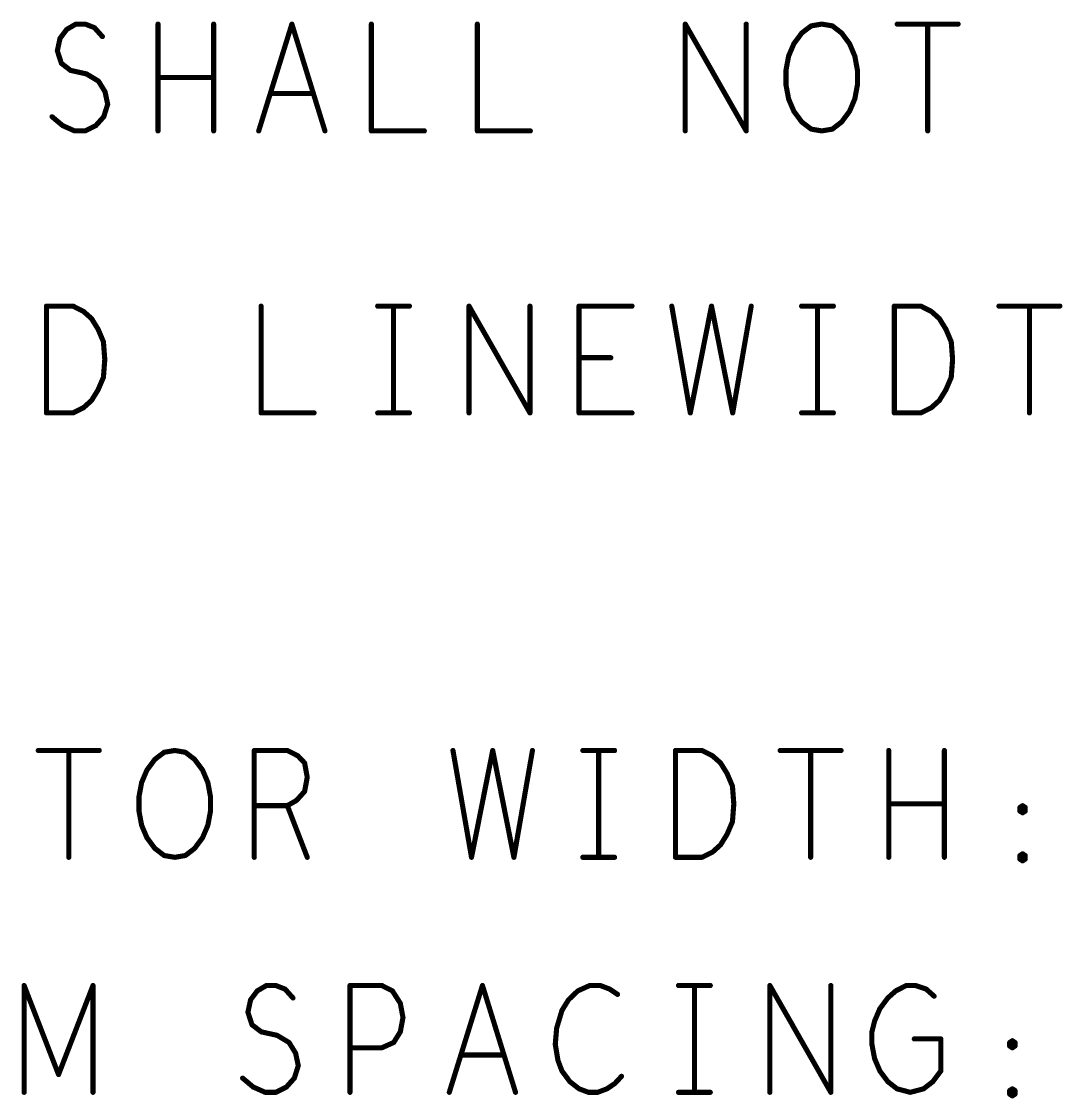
# Model space of a CAD drawing. Extents: x -18 to 16.1, y -6.6 to 15.5.
# Drawn here: x -14.1 to -12.882, y 9.844 to 11.104 of the extents above; entities that cross this region are included whole.
import ezdxf

# ---------------------------------------------------------------- set-up
doc = ezdxf.new("R2010")
doc.units = 0
doc.layers.get('0').update_dxf_attribs({"linetype": 'CONTINUOUS'})
doc.layers.add('FAB', color=13, linetype='CONTINUOUS')

# ---------------------------------------------------------------- blocks, each defined once
blk = doc.blocks.new('ROUND_1')
at = {"const_width": 0.003}
blk.add_lwpolyline([(-0.0015, 0, 1), (0.0015, 0, 1)], format="xyb", close=True, dxfattribs=at)

msp = doc.modelspace()

# ---------------------------------------------------------------- linework, layer by layer
at = {"layer": 'FAB', "const_width": 0.006}
for points in [[(-14.0474, 11.0948), (-14.0366, 11.1011)], [(-14.0366, 11.1011), (-14.0257, 11.1011)], [(-14.0257, 11.1011), (-14.0149, 11.0969)], [(-13.9405, 10.9761), (-13.9405, 11.1011)], [(-13.8754, 11.1011), (-13.8754, 10.9761)], [(-13.8227, 10.9761), (-13.7839, 11.1011)], [(-13.7839, 11.1011), (-13.7452, 10.9761)], [(-13.6909, 11.1011), (-13.6909, 10.9761)], [(-13.5669, 11.1011), (-13.5669, 10.9761)], [(-13.3236, 10.9761), (-13.3236, 11.1011)], [(-13.3236, 11.1011), (-13.2523, 10.9761)], [(-13.2523, 10.9761), (-13.2523, 11.1011)], [(-13.1763, 11.099), (-13.1639, 11.1011)], [(-13.1639, 11.1011), (-13.1515, 11.099)], [(-13.0756, 11.1011), (-13.0043, 11.1011)], [(-13.0399, 11.1011), (-13.0399, 10.9761)], [(-14.0552, 11.0844), (-14.0474, 11.0948)], [(-14.0149, 11.0969), (-14.0056, 11.0865)], [(-13.1965, 11.0782), (-13.1872, 11.0907)], [(-13.1872, 11.0907), (-13.1763, 11.099)], [(-13.1515, 11.099), (-13.1407, 11.0907)], [(-13.1407, 11.0907), (-13.1314, 11.0782)], [(-14.0583, 11.0698), (-14.0552, 11.0844)], [(-13.2027, 11.0636), (-13.1965, 11.0782)], [(-13.1314, 11.0782), (-13.1252, 11.0636)], [(-14.0536, 11.0552), (-14.0583, 11.0698)], [(-13.2058, 11.0469), (-13.2027, 11.0636)], [(-13.1252, 11.0636), (-13.1221, 11.0469)], [(-14.0428, 11.0469), (-14.0536, 11.0552)], [(-14.0242, 11.0428), (-14.0428, 11.0469)], [(-14.0102, 11.0344), (-14.0242, 11.0428)], [(-13.8754, 11.0386), (-13.9405, 11.0386)], [(-13.2058, 11.0302), (-13.2058, 11.0469)], [(-13.1221, 11.0469), (-13.1221, 11.0302)], [(-14.0025, 11.0219), (-14.0102, 11.0344)], [(-13.2027, 11.0136), (-13.2058, 11.0302)], [(-13.1221, 11.0302), (-13.1252, 11.0136)], [(-13.9994, 11.0073), (-14.0025, 11.0219)], [(-13.7591, 11.0198), (-13.8087, 11.0198)], [(-13.1965, 10.999), (-13.2027, 11.0136)], [(-13.1252, 11.0136), (-13.1314, 10.999)], [(-14.004, 10.9927), (-13.9994, 11.0073)], [(-13.1872, 10.9865), (-13.1965, 10.999)], [(-13.1314, 10.999), (-13.1407, 10.9865)], [(-14.0645, 10.9927), (-14.0521, 10.9823)], [(-14.0133, 10.9823), (-14.004, 10.9927)], [(-13.1763, 10.9782), (-13.1872, 10.9865)], [(-13.1407, 10.9865), (-13.1515, 10.9782)], [(-14.0521, 10.9823), (-14.0381, 10.9761)], [(-14.0381, 10.9761), (-14.0257, 10.9761)], [(-14.0257, 10.9761), (-14.0133, 10.9823)], [(-13.6909, 10.9761), (-13.6289, 10.9761)], [(-13.5669, 10.9761), (-13.5049, 10.9761)], [(-13.1639, 10.9761), (-13.1763, 10.9782)], [(-13.1515, 10.9782), (-13.1639, 10.9761)], [(-14.071, 10.6461), (-14.071, 10.7711)], [(-14.071, 10.7711), (-14.04, 10.7711)], [(-14.04, 10.7711), (-14.0276, 10.7648)], [(-14.0276, 10.7648), (-14.0183, 10.7565)], [(-13.8199, 10.7711), (-13.8199, 10.6461)], [(-13.6835, 10.7711), (-13.6463, 10.7711)], [(-13.6649, 10.7711), (-13.6649, 10.6461)], [(-13.5766, 10.6461), (-13.5766, 10.7711)], [(-13.5766, 10.7711), (-13.5053, 10.6461)], [(-13.5053, 10.6461), (-13.5053, 10.7711)], [(-13.4479, 10.6461), (-13.4479, 10.7711)], [(-13.4479, 10.7711), (-13.3859, 10.7711)], [(-13.3394, 10.7711), (-13.3177, 10.6461)], [(-13.3177, 10.6461), (-13.2929, 10.7711)], [(-13.2929, 10.7711), (-13.2681, 10.6461)], [(-13.2681, 10.6461), (-13.2464, 10.7711)], [(-13.1875, 10.7711), (-13.1503, 10.7711)], [(-13.1689, 10.7711), (-13.1689, 10.6461)], [(-13.079, 10.6461), (-13.079, 10.7711)], [(-13.079, 10.7711), (-13.048, 10.7711)], [(-13.048, 10.7711), (-13.0356, 10.7648)], [(-13.0356, 10.7648), (-13.0263, 10.7565)], [(-12.9566, 10.7711), (-12.8853, 10.7711)], [(-12.9209, 10.7711), (-12.9209, 10.6461)], [(-14.0183, 10.7565), (-14.0106, 10.744)], [(-13.0263, 10.7565), (-13.0186, 10.744)], [(-14.0106, 10.744), (-14.0044, 10.7294)], [(-13.0186, 10.744), (-13.0124, 10.7294)], [(-14.0044, 10.7294), (-14.0028, 10.7086)], [(-13.0124, 10.7294), (-13.0108, 10.7086)], [(-14.0028, 10.7086), (-14.0044, 10.6877)], [(-13.4107, 10.7107), (-13.4479, 10.7107)], [(-13.0108, 10.7086), (-13.0124, 10.6877)], [(-14.0044, 10.6877), (-14.0106, 10.6732)], [(-13.0124, 10.6877), (-13.0186, 10.6732)], [(-14.0106, 10.6732), (-14.0183, 10.6607)], [(-13.0186, 10.6732), (-13.0263, 10.6607)], [(-14.0183, 10.6607), (-14.0276, 10.6523)], [(-13.0263, 10.6607), (-13.0356, 10.6523)], [(-14.04, 10.6461), (-14.071, 10.6461)], [(-14.0276, 10.6523), (-14.04, 10.6461)], [(-13.8199, 10.6461), (-13.7579, 10.6461)], [(-13.6835, 10.6461), (-13.6463, 10.6461)], [(-13.3859, 10.6461), (-13.4479, 10.6461)], [(-13.1875, 10.6461), (-13.1503, 10.6461)], [(-13.048, 10.6461), (-13.079, 10.6461)], [(-13.0356, 10.6523), (-13.048, 10.6461)], [(-14.0806, 10.2511), (-14.0093, 10.2511)], [(-14.0449, 10.2511), (-14.0449, 10.1261)], [(-13.9442, 10.2407), (-13.9333, 10.249)], [(-13.9333, 10.249), (-13.9209, 10.2511)], [(-13.9209, 10.2511), (-13.9085, 10.249)], [(-13.9085, 10.249), (-13.8977, 10.2407)], [(-13.8279, 10.1261), (-13.8279, 10.2511)], [(-13.8279, 10.2511), (-13.7892, 10.2511)], [(-13.7892, 10.2511), (-13.7768, 10.2448)], [(-13.7768, 10.2448), (-13.769, 10.2365)], [(-13.5954, 10.2511), (-13.5737, 10.1261)], [(-13.5737, 10.1261), (-13.5489, 10.2511)], [(-13.5489, 10.2511), (-13.5241, 10.1261)], [(-13.5241, 10.1261), (-13.5024, 10.2511)], [(-13.4435, 10.2511), (-13.4063, 10.2511)], [(-13.4249, 10.2511), (-13.4249, 10.1261)], [(-13.335, 10.1261), (-13.335, 10.2511)], [(-13.335, 10.2511), (-13.304, 10.2511)], [(-13.304, 10.2511), (-13.2916, 10.2448)], [(-13.2916, 10.2448), (-13.2823, 10.2365)], [(-13.2126, 10.2511), (-13.1413, 10.2511)], [(-13.1769, 10.2511), (-13.1769, 10.1261)], [(-13.0855, 10.1261), (-13.0855, 10.2511)], [(-13.0204, 10.2511), (-13.0204, 10.1261)], [(-13.9535, 10.2282), (-13.9442, 10.2407)], [(-13.8977, 10.2407), (-13.8884, 10.2282)], [(-13.769, 10.2365), (-13.7659, 10.2198)], [(-13.2823, 10.2365), (-13.2746, 10.224)], [(-13.9597, 10.2136), (-13.9535, 10.2282)], [(-13.8884, 10.2282), (-13.8822, 10.2136)], [(-13.7659, 10.2198), (-13.769, 10.2032)], [(-13.2746, 10.224), (-13.2684, 10.2094)], [(-13.9628, 10.1969), (-13.9597, 10.2136)], [(-13.8822, 10.2136), (-13.8791, 10.1969)], [(-13.2684, 10.2094), (-13.2668, 10.1886)], [(-13.9628, 10.1802), (-13.9628, 10.1969)], [(-13.8791, 10.1969), (-13.8791, 10.1802)], [(-13.7783, 10.1928), (-13.7892, 10.1865)], [(-13.769, 10.2032), (-13.7783, 10.1928)], [(-13.9597, 10.1636), (-13.9628, 10.1802)], [(-13.8791, 10.1802), (-13.8822, 10.1636)], [(-13.7892, 10.1865), (-13.8279, 10.1865)], [(-13.7892, 10.1865), (-13.7659, 10.1261)], [(-13.2668, 10.1886), (-13.2684, 10.1677)], [(-13.0204, 10.1886), (-13.0855, 10.1886)], [(-12.932, 10.1844), (-12.9289, 10.1865)], [(-12.932, 10.1802), (-12.932, 10.1844)], [(-12.9289, 10.1782), (-12.932, 10.1802)], [(-12.9289, 10.1865), (-12.9258, 10.1844)], [(-12.9258, 10.1802), (-12.9289, 10.1782)], [(-12.9258, 10.1844), (-12.9258, 10.1802)], [(-13.2684, 10.1677), (-13.2746, 10.1532)], [(-13.9535, 10.149), (-13.9597, 10.1636)], [(-13.8822, 10.1636), (-13.8884, 10.149)], [(-13.9442, 10.1365), (-13.9535, 10.149)], [(-13.8884, 10.149), (-13.8977, 10.1365)], [(-13.2746, 10.1532), (-13.2823, 10.1407)], [(-13.9333, 10.1282), (-13.9442, 10.1365)], [(-13.8977, 10.1365), (-13.9085, 10.1282)], [(-13.2916, 10.1323), (-13.304, 10.1261)], [(-13.2823, 10.1407), (-13.2916, 10.1323)], [(-12.932, 10.1282), (-12.9289, 10.1302)], [(-12.9289, 10.1302), (-12.9258, 10.1282)], [(-13.9209, 10.1261), (-13.9333, 10.1282)], [(-13.9085, 10.1282), (-13.9209, 10.1261)], [(-13.4435, 10.1261), (-13.4063, 10.1261)], [(-13.304, 10.1261), (-13.335, 10.1261)], [(-12.932, 10.124), (-12.932, 10.1282)], [(-12.9289, 10.1219), (-12.932, 10.124)], [(-12.9258, 10.124), (-12.9289, 10.1219)], [(-12.9258, 10.1282), (-12.9258, 10.124)], [(-14.0972, 9.8511), (-14.0972, 9.9761)], [(-14.0972, 9.9761), (-14.0569, 9.8719)], [(-14.0569, 9.8719), (-14.0166, 9.9761)], [(-14.0166, 9.9761), (-14.0166, 9.8511)], [(-13.8322, 9.9594), (-13.8244, 9.9698)], [(-13.8244, 9.9698), (-13.8136, 9.9761)], [(-13.8136, 9.9761), (-13.8027, 9.9761)], [(-13.8027, 9.9761), (-13.7919, 9.9719)], [(-13.7919, 9.9719), (-13.7826, 9.9615)], [(-13.7159, 9.8511), (-13.7159, 9.9761)], [(-13.7159, 9.9761), (-13.6787, 9.9761)], [(-13.6787, 9.9761), (-13.6663, 9.9698)], [(-13.6663, 9.9698), (-13.657, 9.9553)], [(-13.5997, 9.8511), (-13.5609, 9.9761)], [(-13.5609, 9.9761), (-13.5222, 9.8511)], [(-13.4493, 9.9698), (-13.4602, 9.9594)], [(-13.4354, 9.9761), (-13.4493, 9.9698)], [(-13.423, 9.9761), (-13.4354, 9.9761)], [(-13.4121, 9.9719), (-13.423, 9.9761)], [(-13.4028, 9.9657), (-13.4121, 9.9719)], [(-13.3315, 9.9761), (-13.2943, 9.9761)], [(-13.3129, 9.9761), (-13.3129, 9.8511)], [(-13.2246, 9.8511), (-13.2246, 9.9761)], [(-13.2246, 9.9761), (-13.1533, 9.8511)], [(-13.1533, 9.8511), (-13.1533, 9.9761)], [(-13.0866, 9.9615), (-13.0773, 9.9698)], [(-13.0773, 9.9698), (-13.0649, 9.9761)], [(-13.0649, 9.9761), (-13.0541, 9.9761)], [(-13.0541, 9.9761), (-13.0417, 9.9719)], [(-13.0417, 9.9719), (-13.0324, 9.9636)], [(-13.8353, 9.9448), (-13.8322, 9.9594)], [(-13.657, 9.9553), (-13.6539, 9.9386)], [(-13.4602, 9.9594), (-13.4679, 9.9469)], [(-13.0959, 9.949), (-13.0866, 9.9615)], [(-13.8306, 9.9302), (-13.8353, 9.9448)], [(-13.4679, 9.9469), (-13.4741, 9.9261)], [(-13.1021, 9.9344), (-13.0959, 9.949)], [(-13.8198, 9.9219), (-13.8306, 9.9302)], [(-13.6539, 9.9386), (-13.657, 9.9219)], [(-13.1052, 9.9219), (-13.1021, 9.9344)], [(-13.8012, 9.9178), (-13.8198, 9.9219)], [(-13.7872, 9.9094), (-13.8012, 9.9178)], [(-13.657, 9.9219), (-13.6648, 9.9094)], [(-13.4741, 9.9261), (-13.4757, 9.9073)], [(-13.1052, 9.9073), (-13.1052, 9.9219)], [(-13.7795, 9.8969), (-13.7872, 9.9094)], [(-13.6787, 9.9032), (-13.7159, 9.9032)], [(-13.6648, 9.9094), (-13.6787, 9.9032)], [(-13.4757, 9.9073), (-13.4726, 9.8886)], [(-13.1021, 9.8907), (-13.1052, 9.9073)], [(-13.0556, 9.9136), (-13.0246, 9.9136)], [(-13.0246, 9.9136), (-13.0246, 9.8761)], [(-12.944, 9.9094), (-12.9409, 9.9115)], [(-12.944, 9.9052), (-12.944, 9.9094)], [(-12.9409, 9.9032), (-12.944, 9.9052)], [(-12.9409, 9.9115), (-12.9378, 9.9094)], [(-12.9378, 9.9052), (-12.9409, 9.9032)], [(-12.9378, 9.9094), (-12.9378, 9.9052)], [(-13.7764, 9.8823), (-13.7795, 9.8969)], [(-13.5361, 9.8948), (-13.5857, 9.8948)], [(-13.0959, 9.8761), (-13.1021, 9.8907)], [(-13.781, 9.8677), (-13.7764, 9.8823)], [(-13.4726, 9.8886), (-13.4679, 9.8761)], [(-13.8415, 9.8677), (-13.8291, 9.8573)], [(-13.7903, 9.8573), (-13.781, 9.8677)], [(-13.4679, 9.8761), (-13.4586, 9.8636)], [(-13.4059, 9.8615), (-13.3982, 9.8698)], [(-13.0866, 9.8636), (-13.0959, 9.8761)], [(-13.0246, 9.8761), (-13.0339, 9.8636)], [(-13.8291, 9.8573), (-13.8151, 9.8511)], [(-13.8027, 9.8511), (-13.7903, 9.8573)], [(-13.4586, 9.8636), (-13.4478, 9.8552)], [(-13.4478, 9.8552), (-13.4369, 9.8511)], [(-13.4261, 9.8511), (-13.4152, 9.8552)], [(-13.4152, 9.8552), (-13.4059, 9.8615)], [(-13.0758, 9.8552), (-13.0866, 9.8636)], [(-13.0603, 9.8511), (-13.0758, 9.8552)], [(-13.0448, 9.8552), (-13.0603, 9.8511)], [(-13.0339, 9.8636), (-13.0448, 9.8552)], [(-12.944, 9.8532), (-12.9409, 9.8552)], [(-12.944, 9.849), (-12.944, 9.8532)], [(-12.9409, 9.8552), (-12.9378, 9.8532)], [(-12.9378, 9.8532), (-12.9378, 9.849)], [(-13.8151, 9.8511), (-13.8027, 9.8511)], [(-13.4369, 9.8511), (-13.4261, 9.8511)], [(-13.3315, 9.8511), (-13.2943, 9.8511)], [(-12.9409, 9.8469), (-12.944, 9.849)], [(-12.9378, 9.849), (-12.9409, 9.8469)]]:
    msp.add_lwpolyline(points, dxfattribs=at)

# ---------------------------------------------------------------- block references
at = {"layer": 'FAB'}
for p in [(-14.0366, 11.1011), (-14.0366, 11.1011), (-14.0257, 11.1011), (-14.0257, 11.1011), (-13.9405, 11.1011), (-13.8754, 11.1011), (-13.7839, 11.1011), (-13.7839, 11.1011), (-13.6909, 11.1011), (-13.5669, 11.1011), (-13.3236, 11.1011), (-13.3236, 11.1011), (-13.2523, 11.1011), (-13.1639, 11.1011), (-13.1639, 11.1011), (-13.0756, 11.1011), (-13.0399, 11.1011), (-13.0043, 11.1011), (-14.0474, 11.0948), (-14.0474, 11.0948), (-14.0149, 11.0969), (-14.0149, 11.0969), (-14.0056, 11.0865), (-13.1872, 11.0907), (-13.1872, 11.0907), (-13.1763, 11.099), (-13.1763, 11.099), (-13.1515, 11.099), (-13.1515, 11.099), (-13.1407, 11.0907), (-13.1407, 11.0907), (-14.0552, 11.0844), (-14.0552, 11.0844), (-13.1965, 11.0782), (-13.1965, 11.0782), (-13.1314, 11.0782), (-13.1314, 11.0782), (-14.0583, 11.0698), (-14.0583, 11.0698), (-13.2027, 11.0636), (-13.2027, 11.0636), (-13.1252, 11.0636), (-13.1252, 11.0636), (-14.0536, 11.0552), (-14.0536, 11.0552), (-14.0428, 11.0469), (-14.0428, 11.0469), (-14.0242, 11.0428), (-14.0242, 11.0428), (-13.9405, 11.0386), (-13.8754, 11.0386), (-13.2058, 11.0469), (-13.2058, 11.0469), (-13.1221, 11.0469), (-13.1221, 11.0469), (-14.0102, 11.0344), (-14.0102, 11.0344), (-13.2058, 11.0302), (-13.2058, 11.0302), (-13.1221, 11.0302), (-13.1221, 11.0302), (-14.0025, 11.0219), (-14.0025, 11.0219), (-13.8087, 11.0198), (-13.7591, 11.0198), (-13.2027, 11.0136), (-13.2027, 11.0136), (-13.1252, 11.0136), (-13.1252, 11.0136), (-13.9994, 11.0073), (-13.9994, 11.0073), (-13.1965, 10.999), (-13.1965, 10.999), (-13.1314, 10.999), (-13.1314, 10.999), (-14.0645, 10.9927), (-14.004, 10.9927), (-14.004, 10.9927), (-13.1872, 10.9865), (-13.1872, 10.9865), (-13.1407, 10.9865), (-13.1407, 10.9865), (-14.0521, 10.9823), (-14.0521, 10.9823), (-14.0381, 10.9761), (-14.0381, 10.9761), (-14.0257, 10.9761), (-14.0257, 10.9761), (-14.0133, 10.9823), (-14.0133, 10.9823), (-13.9405, 10.9761), (-13.8754, 10.9761), (-13.8227, 10.9761), (-13.7452, 10.9761), (-13.6909, 10.9761), (-13.6909, 10.9761), (-13.6289, 10.9761), (-13.5669, 10.9761), (-13.5669, 10.9761), (-13.5049, 10.9761), (-13.3236, 10.9761), (-13.2523, 10.9761), (-13.2523, 10.9761), (-13.1763, 10.9782), (-13.1763, 10.9782), (-13.1639, 10.9761), (-13.1639, 10.9761), (-13.1515, 10.9782), (-13.1515, 10.9782), (-13.0399, 10.9761), (-14.071, 10.7711), (-14.071, 10.7711), (-14.04, 10.7711), (-14.04, 10.7711), (-14.0276, 10.7648), (-14.0276, 10.7648), (-13.8199, 10.7711), (-13.6835, 10.7711), (-13.6649, 10.7711), (-13.6463, 10.7711), (-13.5766, 10.7711), (-13.5766, 10.7711), (-13.5053, 10.7711), (-13.4479, 10.7711), (-13.4479, 10.7711), (-13.3859, 10.7711), (-13.3394, 10.7711), (-13.2929, 10.7711), (-13.2929, 10.7711), (-13.2464, 10.7711), (-13.1875, 10.7711), (-13.1689, 10.7711), (-13.1503, 10.7711), (-13.079, 10.7711), (-13.079, 10.7711), (-13.048, 10.7711), (-13.048, 10.7711), (-13.0356, 10.7648), (-13.0356, 10.7648), (-12.9566, 10.7711), (-12.9209, 10.7711), (-12.8853, 10.7711), (-14.0183, 10.7565), (-14.0183, 10.7565), (-13.0263, 10.7565), (-13.0263, 10.7565), (-14.0106, 10.744), (-14.0106, 10.744), (-13.0186, 10.744), (-13.0186, 10.744), (-14.0044, 10.7294), (-14.0044, 10.7294), (-13.0124, 10.7294), (-13.0124, 10.7294), (-14.0028, 10.7086), (-14.0028, 10.7086), (-13.4479, 10.7107), (-13.4107, 10.7107), (-13.0108, 10.7086), (-13.0108, 10.7086), (-14.0044, 10.6877), (-14.0044, 10.6877), (-13.0124, 10.6877), (-13.0124, 10.6877), (-14.0106, 10.6732), (-14.0106, 10.6732), (-13.0186, 10.6732), (-13.0186, 10.6732), (-14.0183, 10.6607), (-14.0183, 10.6607), (-13.0263, 10.6607), (-13.0263, 10.6607), (-14.071, 10.6461), (-14.071, 10.6461), (-14.04, 10.6461), (-14.04, 10.6461), (-14.0276, 10.6523), (-14.0276, 10.6523), (-13.8199, 10.6461), (-13.8199, 10.6461), (-13.7579, 10.6461), (-13.6835, 10.6461), (-13.6649, 10.6461), (-13.6463, 10.6461), (-13.5766, 10.6461), (-13.5053, 10.6461), (-13.5053, 10.6461), (-13.4479, 10.6461), (-13.4479, 10.6461), (-13.3859, 10.6461), (-13.3177, 10.6461), (-13.3177, 10.6461), (-13.2681, 10.6461), (-13.2681, 10.6461), (-13.1875, 10.6461), (-13.1689, 10.6461), (-13.1503, 10.6461), (-13.079, 10.6461), (-13.079, 10.6461), (-13.048, 10.6461), (-13.048, 10.6461), (-13.0356, 10.6523), (-13.0356, 10.6523), (-12.9209, 10.6461), (-14.0806, 10.2511), (-14.0449, 10.2511), (-14.0093, 10.2511), (-13.9333, 10.249), (-13.9333, 10.249), (-13.9209, 10.2511), (-13.9209, 10.2511), (-13.9085, 10.249), (-13.9085, 10.249), (-13.8279, 10.2511), (-13.8279, 10.2511), (-13.7892, 10.2511), (-13.7892, 10.2511), (-13.7768, 10.2448), (-13.7768, 10.2448), (-13.5954, 10.2511), (-13.5489, 10.2511), (-13.5489, 10.2511), (-13.5024, 10.2511), (-13.4435, 10.2511), (-13.4249, 10.2511), (-13.4063, 10.2511), (-13.335, 10.2511), (-13.335, 10.2511), (-13.304, 10.2511), (-13.304, 10.2511), (-13.2916, 10.2448), (-13.2916, 10.2448), (-13.2126, 10.2511), (-13.1769, 10.2511), (-13.1413, 10.2511), (-13.0855, 10.2511), (-13.0204, 10.2511), (-13.9442, 10.2407), (-13.9442, 10.2407), (-13.8977, 10.2407), (-13.8977, 10.2407), (-13.769, 10.2365), (-13.769, 10.2365), (-13.2823, 10.2365), (-13.2823, 10.2365), (-13.9535, 10.2282), (-13.9535, 10.2282), (-13.8884, 10.2282), (-13.8884, 10.2282), (-13.7659, 10.2198), (-13.7659, 10.2198), (-13.2746, 10.224), (-13.2746, 10.224), (-13.9597, 10.2136), (-13.9597, 10.2136), (-13.8822, 10.2136), (-13.8822, 10.2136), (-13.2684, 10.2094), (-13.2684, 10.2094), (-13.9628, 10.1969), (-13.9628, 10.1969), (-13.8791, 10.1969), (-13.8791, 10.1969), (-13.7783, 10.1928), (-13.7783, 10.1928), (-13.769, 10.2032), (-13.769, 10.2032), (-13.9628, 10.1802), (-13.9628, 10.1802), (-13.8791, 10.1802), (-13.8791, 10.1802), (-13.8279, 10.1865), (-13.7892, 10.1865), (-13.7892, 10.1865), (-13.7892, 10.1865), (-13.2668, 10.1886), (-13.2668, 10.1886), (-13.0855, 10.1886), (-13.0204, 10.1886), (-12.932, 10.1844), (-12.932, 10.1844), (-12.932, 10.1802), (-12.932, 10.1802), (-12.9289, 10.1865), (-12.9289, 10.1865), (-12.9258, 10.1844), (-12.9258, 10.1844), (-12.9258, 10.1802), (-12.9258, 10.1802), (-13.2684, 10.1677), (-13.2684, 10.1677), (-12.9289, 10.1782), (-12.9289, 10.1782), (-13.9597, 10.1636), (-13.9597, 10.1636), (-13.8822, 10.1636), (-13.8822, 10.1636), (-13.9535, 10.149), (-13.9535, 10.149), (-13.8884, 10.149), (-13.8884, 10.149), (-13.2746, 10.1532), (-13.2746, 10.1532), (-13.9442, 10.1365), (-13.9442, 10.1365), (-13.8977, 10.1365), (-13.8977, 10.1365), (-13.2916, 10.1323), (-13.2916, 10.1323), (-13.2823, 10.1407), (-13.2823, 10.1407), (-12.9289, 10.1302), (-12.9289, 10.1302), (-14.0449, 10.1261), (-13.9333, 10.1282), (-13.9333, 10.1282), (-13.9209, 10.1261), (-13.9209, 10.1261), (-13.9085, 10.1282), (-13.9085, 10.1282), (-13.8279, 10.1261), (-13.7659, 10.1261), (-13.5737, 10.1261), (-13.5737, 10.1261), (-13.5241, 10.1261), (-13.5241, 10.1261), (-13.4435, 10.1261), (-13.4249, 10.1261), (-13.4063, 10.1261), (-13.335, 10.1261), (-13.335, 10.1261), (-13.304, 10.1261), (-13.304, 10.1261), (-13.1769, 10.1261), (-13.0855, 10.1261), (-13.0204, 10.1261), (-12.932, 10.1282), (-12.932, 10.1282), (-12.932, 10.124), (-12.932, 10.124), (-12.9289, 10.1219), (-12.9289, 10.1219), (-12.9258, 10.1282), (-12.9258, 10.1282), (-12.9258, 10.124), (-12.9258, 10.124), (-14.0972, 9.9761), (-14.0972, 9.9761), (-14.0166, 9.9761), (-14.0166, 9.9761), (-13.8244, 9.9698), (-13.8244, 9.9698), (-13.8136, 9.9761), (-13.8136, 9.9761), (-13.8027, 9.9761), (-13.8027, 9.9761), (-13.7919, 9.9719), (-13.7919, 9.9719), (-13.7159, 9.9761), (-13.7159, 9.9761), (-13.6787, 9.9761), (-13.6787, 9.9761), (-13.6663, 9.9698), (-13.6663, 9.9698), (-13.5609, 9.9761), (-13.5609, 9.9761), (-13.4493, 9.9698), (-13.4493, 9.9698), (-13.4354, 9.9761), (-13.4354, 9.9761), (-13.423, 9.9761), (-13.423, 9.9761), (-13.4121, 9.9719), (-13.4121, 9.9719), (-13.4028, 9.9657), (-13.3315, 9.9761), (-13.3129, 9.9761), (-13.2943, 9.9761), (-13.2246, 9.9761), (-13.2246, 9.9761), (-13.1533, 9.9761), (-13.0773, 9.9698), (-13.0773, 9.9698), (-13.0649, 9.9761), (-13.0649, 9.9761), (-13.0541, 9.9761), (-13.0541, 9.9761), (-13.0417, 9.9719), (-13.0417, 9.9719), (-13.8322, 9.9594), (-13.8322, 9.9594), (-13.7826, 9.9615), (-13.657, 9.9553), (-13.657, 9.9553), (-13.4602, 9.9594), (-13.4602, 9.9594), (-13.0866, 9.9615), (-13.0866, 9.9615), (-13.0324, 9.9636), (-13.8353, 9.9448), (-13.8353, 9.9448), (-13.4679, 9.9469), (-13.4679, 9.9469), (-13.0959, 9.949), (-13.0959, 9.949), (-13.8306, 9.9302), (-13.8306, 9.9302), (-13.6539, 9.9386), (-13.6539, 9.9386), (-13.1021, 9.9344), (-13.1021, 9.9344), (-13.8198, 9.9219), (-13.8198, 9.9219), (-13.8012, 9.9178), (-13.8012, 9.9178), (-13.657, 9.9219), (-13.657, 9.9219), (-13.4741, 9.9261), (-13.4741, 9.9261), (-13.1052, 9.9219), (-13.1052, 9.9219), (-13.7872, 9.9094), (-13.7872, 9.9094), (-13.7159, 9.9032), (-13.6787, 9.9032), (-13.6787, 9.9032), (-13.6648, 9.9094), (-13.6648, 9.9094), (-13.4757, 9.9073), (-13.4757, 9.9073), (-13.1052, 9.9073), (-13.1052, 9.9073), (-13.0556, 9.9136), (-13.0246, 9.9136), (-13.0246, 9.9136), (-12.944, 9.9094), (-12.944, 9.9094), (-12.944, 9.9052), (-12.944, 9.9052), (-12.9409, 9.9115), (-12.9409, 9.9115), (-12.9409, 9.9032), (-12.9409, 9.9032), (-12.9378, 9.9094), (-12.9378, 9.9094), (-12.9378, 9.9052), (-12.9378, 9.9052), (-13.7795, 9.8969), (-13.7795, 9.8969), (-13.5857, 9.8948), (-13.5361, 9.8948), (-13.1021, 9.8907), (-13.1021, 9.8907), (-13.7764, 9.8823), (-13.7764, 9.8823), (-13.4726, 9.8886), (-13.4726, 9.8886), (-14.0569, 9.8719), (-14.0569, 9.8719), (-13.8415, 9.8677), (-13.781, 9.8677), (-13.781, 9.8677), (-13.4679, 9.8761), (-13.4679, 9.8761), (-13.3982, 9.8698), (-13.0959, 9.8761), (-13.0959, 9.8761), (-13.0246, 9.8761), (-13.0246, 9.8761), (-13.8291, 9.8573), (-13.8291, 9.8573), (-13.7903, 9.8573), (-13.7903, 9.8573), (-13.4586, 9.8636), (-13.4586, 9.8636), (-13.4478, 9.8552), (-13.4478, 9.8552), (-13.4152, 9.8552), (-13.4152, 9.8552), (-13.4059, 9.8615), (-13.4059, 9.8615), (-13.0866, 9.8636), (-13.0866, 9.8636), (-13.0758, 9.8552), (-13.0758, 9.8552), (-13.0448, 9.8552), (-13.0448, 9.8552), (-13.0339, 9.8636), (-13.0339, 9.8636), (-12.944, 9.8532), (-12.944, 9.8532), (-12.9409, 9.8552), (-12.9409, 9.8552), (-12.9378, 9.8532), (-12.9378, 9.8532), (-14.0972, 9.8511), (-14.0166, 9.8511), (-13.8151, 9.8511), (-13.8151, 9.8511), (-13.8027, 9.8511), (-13.8027, 9.8511), (-13.7159, 9.8511), (-13.5997, 9.8511), (-13.5222, 9.8511), (-13.4369, 9.8511), (-13.4369, 9.8511), (-13.4261, 9.8511), (-13.4261, 9.8511), (-13.3315, 9.8511), (-13.3129, 9.8511), (-13.2943, 9.8511), (-13.2246, 9.8511), (-13.1533, 9.8511), (-13.1533, 9.8511), (-13.0603, 9.8511), (-13.0603, 9.8511), (-12.944, 9.849), (-12.944, 9.849), (-12.9409, 9.8469), (-12.9409, 9.8469), (-12.9378, 9.849), (-12.9378, 9.849)]:
    msp.add_blockref('ROUND_1', p, dxfattribs=at)

doc.saveas('drawing.dxf')
